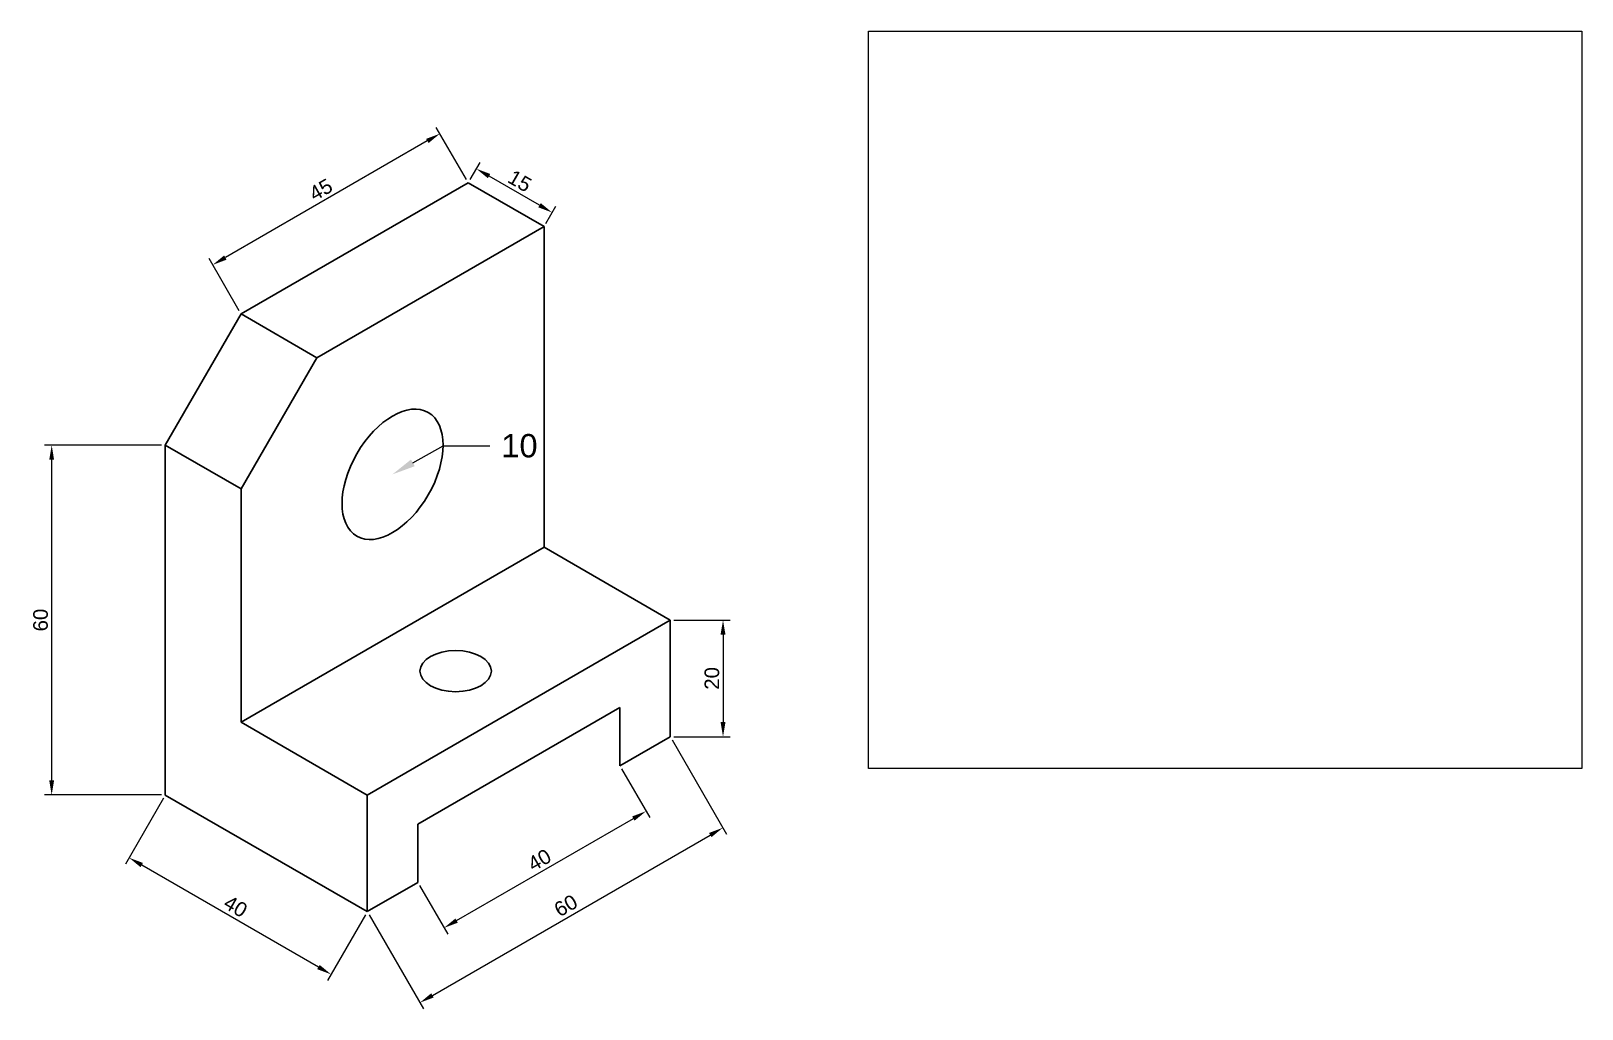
# Model space of a CAD drawing. Header units: millimetres. Extents: x 1923 to 2189, y 2867 to 3034.
import ezdxf
from ezdxf import colors
from ezdxf.entities.mleader import LeaderData, LeaderLine
from ezdxf.math import Vec2, Vec3

# ---------------------------------------------------------------- set-up
doc = ezdxf.new("R2010")
doc.units = ezdxf.units.MM
doc.layers.add('Qut', color=1, linetype='Continuous', lineweight=30)
doc.layers.add('visibili', color=7, linetype='Continuous', lineweight=30)
doc.styles.get("Standard").update_dxf_attribs({"font": 'arial.ttf'})
doc.dimstyles.new('ISO-25', dxfattribs={"dimtxt": 2.5, "dimasz": 2.5, "dimexe": 1.25, "dimexo": 0.625, "dimtad": 1, "dimtxsty": 'Standard', "dimcen": 2.5, "dimadec": 0, "dimazin": 0, "dimtfac": 1, "dimtmove": 0, "dimatfit": 3, "dimfxl": 1, "dimarcsym": 0})
picture_1 = doc.add_image_def('image1.jpg', size_in_pixel=(1007, 1041))

# ---------------------------------------------------------------- blocks, each defined once
blk = doc.blocks.new('*D1')
at = {"layer": 'Defpoints', "color": 0, "transparency": 16777216}
for p in [(2032.92, 2913.47), (2041.94, 2897.85), (1980.96, 2883.47)]:
    blk.add_point(p, dxfattribs=at)
at = {"layer": 'Qut', "color": 0, "lineweight": -2, "transparency": 16777216}
for p, q in [((2033.24, 2912.93), (2042.56, 2896.77)), ((1992.14, 2869.1), (2039.77, 2896.6)), ((1981.28, 2882.93), (1990.6, 2866.77))]:
    blk.add_line(p, q, dxfattribs=at)
at = {"layer": 'Qut', "color": 0, "transparency": 16777216}
for points in [[(2039.57, 2896.96), (2039.98, 2896.24), (2041.94, 2897.85)], [(1991.93, 2869.46), (1992.35, 2868.74), (1989.98, 2867.85)]]:
    blk.add_solid(points, dxfattribs=at)
at = {"layer": 'Qut', "color": 0, "transparency": 16777216, "insert": (2015.01, 2884.5), "char_height": 2.5, "attachment_point": 5, "rotation": 30}
blk.add_mtext('60', dxfattribs=at)
blk = doc.blocks.new('*D2')
at = {"layer": 'Defpoints', "color": 0, "transparency": 16777216}
for p in [(2024.26, 2908.47), (2028.76, 2900.68), (1989.62, 2888.47)]:
    blk.add_point(p, dxfattribs=at)
at = {"layer": 'Qut', "color": 0, "lineweight": -2, "transparency": 16777216}
for p, q in [((2024.58, 2907.93), (2029.39, 2899.6)), ((1996.29, 2881.93), (2026.6, 2899.43)), ((1989.94, 2887.93), (1994.75, 2879.6))]:
    blk.add_line(p, q, dxfattribs=at)
at = {"layer": 'Qut', "color": 0, "transparency": 16777216}
for points in [[(2026.39, 2899.79), (2026.8, 2899.07), (2028.76, 2900.68)], [(1996.08, 2882.29), (1996.49, 2881.57), (1994.12, 2880.68)]]:
    blk.add_solid(points, dxfattribs=at)
at = {"layer": 'Qut', "color": 0, "transparency": 16777216, "insert": (2010.49, 2892.32), "char_height": 2.5, "attachment_point": 5, "rotation": 30}
blk.add_mtext('40', dxfattribs=at)
blk = doc.blocks.new('*D3')
at = {"layer": 'Defpoints', "color": 0, "transparency": 16777216}
for p in [(1926.84, 2963.47), (1946.32, 2963.47), (1946.32, 2903.47)]:
    blk.add_point(p, dxfattribs=at)
at = {"layer": 'Qut', "color": 0, "lineweight": -2, "transparency": 16777216}
for p, q in [((1945.7, 2963.47), (1925.59, 2963.47)), ((1926.84, 2905.97), (1926.84, 2960.97)), ((1945.7, 2903.47), (1925.59, 2903.47))]:
    blk.add_line(p, q, dxfattribs=at)
at = {"layer": 'Qut', "color": 0, "transparency": 16777216}
for points in [[(1926.42, 2960.97), (1927.25, 2960.97), (1926.84, 2963.47)], [(1926.42, 2905.97), (1927.25, 2905.97), (1926.84, 2903.47)]]:
    blk.add_solid(points, dxfattribs=at)
at = {"layer": 'Qut', "color": 0, "transparency": 16777216, "insert": (1924.94, 2933.47), "char_height": 2.5, "attachment_point": 5, "rotation": 90}
blk.add_mtext('60', dxfattribs=at)
blk = doc.blocks.new('*D4')
at = {"layer": 'Defpoints', "color": 0, "transparency": 16777216}
for p in [(1946.32, 2903.47), (1940.11, 2892.71), (1980.96, 2883.47)]:
    blk.add_point(p, dxfattribs=at)
at = {"layer": 'Qut', "color": 0, "lineweight": -2, "transparency": 16777216}
for p, q in [((1946.01, 2902.93), (1939.49, 2891.63)), ((1972.59, 2873.96), (1942.28, 2891.46)), ((1980.65, 2882.93), (1974.13, 2871.63))]:
    blk.add_line(p, q, dxfattribs=at)
at = {"layer": 'Qut', "color": 0, "transparency": 16777216}
for points in [[(1942.49, 2891.82), (1942.07, 2891.1), (1940.11, 2892.71)], [(1972.8, 2874.32), (1972.38, 2873.6), (1974.75, 2872.71)]]:
    blk.add_solid(points, dxfattribs=at)
at = {"layer": 'Qut', "color": 0, "transparency": 16777216, "insert": (1958.38, 2884.36), "char_height": 2.5, "attachment_point": 5, "rotation": 330}
blk.add_mtext('40', dxfattribs=at)
blk = doc.blocks.new('*D5')
at = {"layer": 'Defpoints', "color": 0, "transparency": 16777216}
for p in [(2032.92, 2933.47), (2032.92, 2913.47), (2041.97, 2913.47)]:
    blk.add_point(p, dxfattribs=at)
at = {"layer": 'Qut', "color": 0, "lineweight": -2, "transparency": 16777216}
for p, q in [((2033.55, 2933.47), (2043.22, 2933.47)), ((2041.97, 2930.97), (2041.97, 2915.97)), ((2033.55, 2913.47), (2043.22, 2913.47))]:
    blk.add_line(p, q, dxfattribs=at)
at = {"layer": 'Qut', "color": 0, "transparency": 16777216}
for points in [[(2041.55, 2930.97), (2042.39, 2930.97), (2041.97, 2933.47)], [(2041.55, 2915.97), (2042.39, 2915.97), (2041.97, 2913.47)]]:
    blk.add_solid(points, dxfattribs=at)
at = {"layer": 'Qut', "color": 0, "transparency": 16777216, "insert": (2040.07, 2923.47), "char_height": 2.5, "attachment_point": 5, "rotation": 90}
blk.add_mtext('20', dxfattribs=at)
blk = doc.blocks.new('*D6')
at = {"layer": 'Defpoints', "color": 0, "transparency": 16777216}
for p in [(1998.28, 3008.47), (1954.45, 2994.39), (1959.31, 2985.97)]:
    blk.add_point(p, dxfattribs=at)
at = {"layer": 'Qut', "color": 0, "lineweight": -2, "transparency": 16777216}
for p, q in [((1997.97, 3009.01), (1992.8, 3017.97)), ((1991.26, 3015.64), (1956.62, 2995.64)), ((1959, 2986.51), (1953.83, 2995.47))]:
    blk.add_line(p, q, dxfattribs=at)
at = {"layer": 'Qut', "color": 0, "transparency": 16777216}
for points in [[(1991.05, 3016), (1991.47, 3015.28), (1993.42, 3016.89)], [(1956.41, 2996), (1956.82, 2995.28), (1954.45, 2994.39)]]:
    blk.add_solid(points, dxfattribs=at)
at = {"layer": 'Qut', "color": 0, "transparency": 16777216, "insert": (1972.99, 3007.28), "char_height": 2.5, "attachment_point": 5, "rotation": 30}
blk.add_mtext('45', dxfattribs=at)
blk = doc.blocks.new('*D7')
at = {"layer": 'Defpoints', "color": 0, "transparency": 16777216}
for p in [(1998.28, 3008.47), (1999.67, 3010.87), (2011.27, 3000.97)]:
    blk.add_point(p, dxfattribs=at)
at = {"layer": 'Qut', "color": 0, "lineweight": -2, "transparency": 16777216}
for p, q in [((1998.6, 3009.01), (2000.3, 3011.96)), ((2010.5, 3004.62), (2001.84, 3009.62)), ((2011.59, 3001.51), (2013.29, 3004.46))]:
    blk.add_line(p, q, dxfattribs=at)
at = {"layer": 'Qut', "color": 0, "transparency": 16777216}
for points in [[(2002.05, 3009.98), (2001.63, 3009.26), (1999.67, 3010.87)], [(2010.71, 3004.98), (2010.29, 3004.26), (2012.66, 3003.37)]]:
    blk.add_solid(points, dxfattribs=at)
at = {"layer": 'Qut', "color": 0, "transparency": 16777216, "insert": (2007.12, 3008.77), "char_height": 2.5, "attachment_point": 5, "rotation": 330}
blk.add_mtext('15', dxfattribs=at)

msp = doc.modelspace()

# ---------------------------------------------------------------- linework, layer by layer
at = {"layer": 'visibili'}
for p, q in [((1998.283, 3008.467), (1959.312, 2985.967)), ((2011.274, 3000.967), (1998.283, 3008.467)), ((2011.274, 3000.967), (1972.302, 2978.467)), ((2011.274, 2945.967), (2011.274, 3000.967)), ((1959.312, 2985.967), (1946.322, 2963.467)), ((1959.312, 2985.967), (1972.302, 2978.467)), ((1972.302, 2978.467), (1959.312, 2955.967)), ((1946.322, 2903.467), (1946.322, 2963.467)), ((1946.322, 2963.467), (1959.312, 2955.967)), ((1959.312, 2955.967), (1959.312, 2915.967)), ((1959.312, 2915.967), (2011.274, 2945.967)), ((2032.924, 2933.467), (2011.274, 2945.967)), ((1980.963, 2903.467), (2032.924, 2933.467)), ((2032.924, 2933.467), (2032.924, 2913.467)), ((2024.264, 2918.467), (1989.623, 2898.467)), ((2024.264, 2908.467), (2024.264, 2918.467)), ((1980.963, 2903.467), (1959.312, 2915.967)), ((2032.924, 2913.467), (2024.264, 2908.467)), ((1980.963, 2883.467), (1946.322, 2903.467)), ((1980.963, 2883.467), (1980.963, 2903.467)), ((1989.623, 2898.467), (1989.623, 2888.467)), ((1989.623, 2888.467), (1980.963, 2883.467))]:
    msp.add_line(p, q, dxfattribs=at)
for centre, major_axis in [((1985.293, 2958.467), (-6.124, -10.607)), ((1996.118, 2924.717), (-6.124, 0))]:
    msp.add_ellipse(centre, major_axis=major_axis, ratio=0.5773503, dxfattribs=at)

# ---------------------------------------------------------------- dimensions: what is measured, and where the dimension line sits
at = {"layer": 'Qut'}
for p1, p2, distance, picture, middle in [((1998.283, 3008.467), (1959.312, 2985.967), -9.721, '*D6', (1972.989, 3007.278)), ((2011.274, 3000.967), (1998.283, 3008.467), -2.779, '*D7', (2007.119, 3008.77)), ((1980.963, 2883.467), (2032.924, 2913.467), -18.03, '*D1', (2015.008, 2884.499)), ((1989.623, 2888.467), (2024.264, 2908.467), -8.995, '*D2', (2010.49, 2892.324)), ((1980.963, 2883.467), (1946.322, 2903.467), 12.419, '*D4', (1958.383, 2884.358))]:
    dim = msp.add_aligned_dim(p1=p1, p2=p2, distance=distance, dimstyle='ISO-25', dxfattribs=at)
    dim.commit()
    dim.dimension.update_dxf_attribs({"geometry": picture, "text_midpoint": middle})
for base, p1, p2, picture, middle in [((1926.837, 2963.467), (1946.322, 2903.467), (1946.322, 2963.467), '*D3', (1924.935, 2933.467)), ((2041.97, 2913.467), (2032.924, 2933.467), (2032.924, 2913.467), '*D5', (2040.069, 2923.467))]:
    dim = msp.add_linear_dim(base=base, p1=p1, p2=p2, angle=90, dimstyle='ISO-25', dxfattribs=at)
    dim.commit()
    dim.dimension.update_dxf_attribs({"geometry": picture, "text_midpoint": middle})

# ---------------------------------------------------------------- pictures from other files: only their frames are drawn
image = msp.add_image(picture_1, insert=(2066.939, 2908.028), size_in_units=(122.338, 126.469))
image.dxf.flags = 7

# ---------------------------------------------------------------- leaders
ml = msp.add_multileader_mtext('Standard', dxfattribs=at)
ml.set_content('10', color=256)
ml.set_leader_properties()
ml.build(insert=Vec2(0, 0))
ctx = ml.context
ctx.base_point, ctx.plane_origin = Vec3(2001.952, 2963.343), Vec3(1985.293, 2958.467)
notes = []
notes.append((ctx, [(0, (1, 1, 0), (1993.952, 2963.343), (1, 0), 8, [(0, [(1985.293, 2958.467)], 0, [])])]))
ctx.mtext.insert, ctx.mtext.flow_direction = Vec3(2003.952, 2965.377), 5
for ctx, leaders in notes:
    for number, flags, end, landing, length, lines in leaders:
        leader = LeaderData()
        leader.index, (leader.has_last_leader_line, leader.has_dogleg_vector, leader.attachment_direction) = number, flags
        leader.last_leader_point, leader.dogleg_vector, leader.dogleg_length = Vec3(end), Vec3(landing), length
        for number, points, colour, breaks in lines:
            line = LeaderLine()
            line.index, line.vertices, line.color, line.breaks = number, Vec3.list(points), colors.encode_raw_color(colour), breaks
            leader.lines.append(line)
        ctx.leaders.append(leader)

doc.saveas('drawing.dxf')
